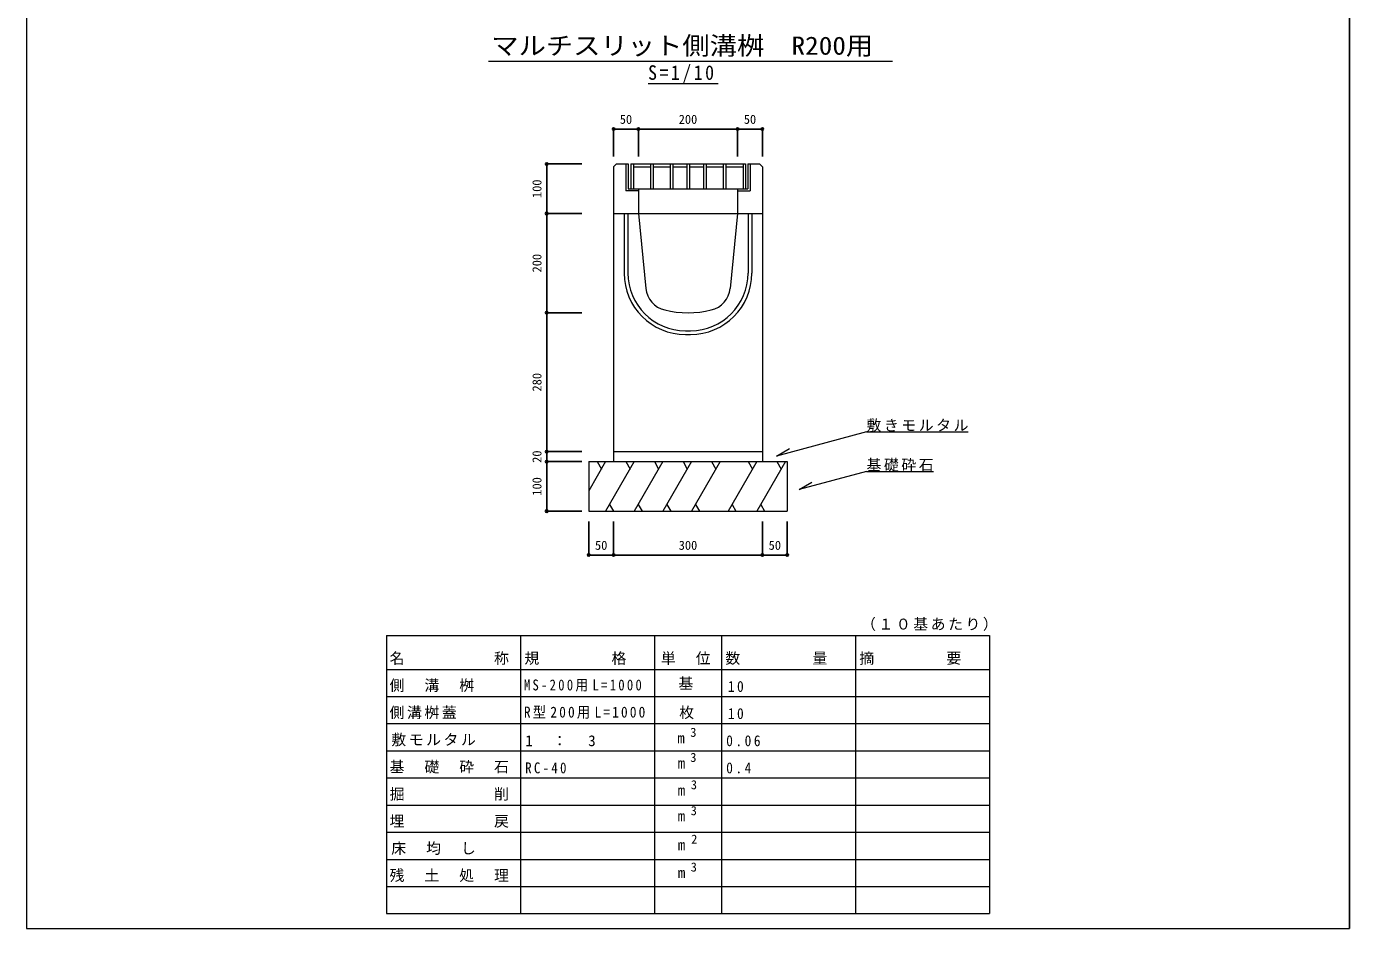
# Model space of a CAD drawing. Units: millimetres at full size, sheet at 1:10. Extents: x -1831 to 836, y -1837 to 1829.
# Drawn here: x -1831 to 836, y -1837 to -19 of the extents above; entities that cross this region are included whole.
import ezdxf
from ezdxf.enums import TextEntityAlignment as Align

# ---------------------------------------------------------------- set-up
doc = ezdxf.new("R2010")
doc.units = ezdxf.units.MM
doc.header["$LTSCALE"] = 10
doc.header["$PDMODE"] = 32
doc.header["$PDSIZE"] = 5
doc.linetypes.add('DASHED1', pattern=[1.8, 1.2, -0.6])
doc.layers.add('0-0_通り芯', color=7, linetype='Continuous', lineweight=18)
doc.layers.add('0-1_躯体', color=4, linetype='Continuous')
doc.styles.add('ＭＳ ゴシック', font='')
doc.styles.get('ＭＳ ゴシック').set_extended_font_data('MS Gothic')

msp = doc.modelspace()

# ---------------------------------------------------------------- linework, layer by layer
at = {"layer": '0-0_通り芯', "color": 2}
for p, q in [((-1830.77, 1829.33), (-1830.77, -1837.34)), ((-622.43, -296.07), (-622.43, -350.57)), ((-617.93, -296.07), (-617.93, -346.07)), ((-612.56, -296.07), (-612.56, -346.07)), ((-612.56, -296.07), (-381.56, -296.07)), ((-607.56, -296.07), (-607.56, -346.07)), ((-607.56, -302.07), (-572.81, -302.07)), ((-572.81, -296.07), (-572.81, -346.07)), ((-567.81, -296.07), (-567.81, -346.07)), ((-567.81, -302.07), (-533.06, -302.07)), ((-533.06, -296.07), (-533.06, -346.07)), ((-528.06, -296.07), (-528.06, -346.07)), ((-528.06, -302.07), (-499.56, -302.07)), ((-499.56, -296.07), (-499.56, -346.07)), ((-494.56, -296.07), (-494.56, -346.07)), ((-494.56, -302.07), (-466.06, -302.07)), ((-466.06, -296.07), (-466.06, -346.07)), ((-461.06, -296.07), (-461.06, -346.07)), ((-461.06, -302.07), (-426.31, -302.07)), ((-426.31, -296.07), (-426.31, -346.07)), ((-421.31, -296.07), (-421.31, -346.07)), ((-421.31, -302.07), (-386.56, -302.07)), ((-386.56, -296.07), (-386.56, -346.07)), ((-381.56, -296.07), (-381.56, -346.07)), ((-376.93, -296.07), (-376.93, -346.07)), ((-372.43, -296.07), (-372.43, -350.57)), ((-617.93, -346.07), (-376.93, -346.07)), ((-597.43, -346.07), (-597.43, -352.07)), ((-397.43, -346.07), (-397.43, -352.07)), ((-597.43, -350.57), (-622.43, -350.57)), ((-597.43, -350.57), (-597.43, -396.07)), ((-397.43, -350.57), (-372.43, -350.57)), ((-397.43, -350.57), (-397.43, -396.07)), ((-1830.77, -1837.34), (835.9, -1837.34))]:
    msp.add_line(p, q, dxfattribs=at)
at = {"layer": '0-0_通り芯'}
for p, q in [((-899.26, -89.01), (-85.27, -89.01)), ((-577.87, -133.73), (-436.91, -133.73)), ((-137.66, -836.29), (67.34, -836.29)), ((-647.43, -876.07), (-647.43, -896.07)), ((-347.43, -876.07), (-347.43, -896.07)), ((-697.43, -896.07), (-297.43, -896.07)), ((-697.43, -896.07), (-697.43, -996.07)), ((-663.38, -896.07), (-697.43, -955.04)), ((-680.69, -896.07), (-672.04, -911.05)), ((-605.65, -896.07), (-663.38, -996.07)), ((-622.95, -896.07), (-614.3, -911.05)), ((-547.91, -896.07), (-605.65, -996.07)), ((-565.22, -896.07), (-556.57, -911.05)), ((-490.18, -896.07), (-547.91, -996.07)), ((-507.48, -896.07), (-498.83, -911.05)), ((-432.44, -896.07), (-490.18, -996.07)), ((-449.75, -896.07), (-441.1, -911.05)), ((-358.87, -896.07), (-416.6, -996.07)), ((-376.17, -896.07), (-367.52, -911.05)), ((-301.13, -896.07), (-358.87, -996.07)), ((-318.44, -896.07), (-309.79, -911.05)), ((-297.43, -896.07), (-297.43, -996.07)), ((-137.66, -916.09), (-2.66, -916.09)), ((-655.46, -982.35), (-647.54, -996.07)), ((-597.73, -982.35), (-589.81, -996.07)), ((-539.99, -982.35), (-532.07, -996.07)), ((-482.26, -982.35), (-474.34, -996.07)), ((-408.68, -982.35), (-400.76, -996.07)), ((-350.95, -982.35), (-343.03, -996.07)), ((-697.43, -996.07), (-297.43, -996.07)), ((-1104.93, -1246.46), (110.07, -1246.46)), ((-1104.93, -1246.46), (-1104.93, -1369.58)), ((-834.93, -1246.46), (-834.93, -1369.58)), ((-564.93, -1246.46), (-564.93, -1369.58)), ((-429.93, -1246.46), (-429.93, -1369.58)), ((-159.93, -1246.46), (-159.93, -1369.58)), ((110.07, -1246.46), (110.07, -1369.58)), ((-1104.93, -1314.86), (110.07, -1314.86)), ((-1104.93, -1369.58), (110.07, -1369.58)), ((-1104.93, -1369.58), (-1104.93, -1807.34)), ((-834.93, -1369.58), (-834.93, -1807.34)), ((-564.93, -1369.58), (-564.93, -1807.34)), ((-429.93, -1369.58), (-429.93, -1807.34)), ((-159.93, -1369.58), (-159.93, -1807.34)), ((110.07, -1369.58), (110.07, -1807.34)), ((-1104.93, -1424.3), (110.07, -1424.3)), ((-1104.93, -1479.02), (110.07, -1479.02)), ((-1104.93, -1533.74), (110.07, -1533.74)), ((-1104.93, -1588.46), (110.07, -1588.46)), ((-1104.93, -1643.18), (110.07, -1643.18)), ((-1104.93, -1697.9), (110.07, -1697.9)), ((-1104.93, -1752.62), (110.07, -1752.62)), ((-1104.93, -1807.34), (110.07, -1807.34)), ((-1019.43, -1807.34), (-110.43, -1807.34))]:
    msp.add_line(p, q, dxfattribs=at)
at = {"layer": '0-0_通り芯', "color": 3}
for p, q in [((-641.43, -296.07), (-647.43, -302.07)), ((-641.43, -296.07), (-617.93, -296.07)), ((-647.43, -396.07), (-597.43, -396.07)), ((-634.32, -396.07), (-360.54, -396.07)), ((-626.23, -396.07), (-626.23, -516.07)), ((-618.63, -396.07), (-618.63, -516.07)), ((-597.43, -396.07), (-582.35, -546.87)), ((-397.43, -396.07), (-412.51, -546.87)), ((-397.43, -396.07), (-347.43, -396.07)), ((-376.23, -396.07), (-376.23, -516.07)), ((-368.63, -396.07), (-368.63, -516.07)), ((-360.54, -396.07), (-347.43, -396.07)), ((-347.43, -396.07), (-347.43, -876.07)), ((-502.43, -632.27), (-492.43, -632.27)), ((-502.43, -639.87), (-492.43, -639.87)), ((-647.43, -876.07), (-347.43, -876.07))]:
    msp.add_line(p, q, dxfattribs=at)
at = {"layer": '0-0_通り芯', "color": 3, "linetype": 'DASHED1'}
for p, q in [((-597.43, -350.57), (-597.43, -396.07)), ((-397.43, -350.57), (-397.43, -396.07))]:
    msp.add_line(p, q, dxfattribs=at)
at = {"layer": '0-0_通り芯', "color": 2}
msp.add_lwpolyline([(835.9, -1837.34), (835.9, 1829.33), (835.9, -1837.34)], dxfattribs=at)
at = {"layer": '0-0_通り芯', "color": 3}
for points in [[(-647.43, -302.07), (-647.43, -396.07), (-634.32, -396.07)], [(-376.93, -296.07), (-353.43, -296.07), (-347.43, -302.07), (-347.43, -396.07)], [(-647.43, -396.07), (-647.43, -876.07), (-347.43, -876.07)]]:
    msp.add_lwpolyline(points, dxfattribs=at)
at = {"layer": '0-0_通り芯'}
for points in [[(-137.66, -836.29), (-319.17, -884.92), (-293.19, -869.92)], [(-137.66, -916.09), (-273.54, -952.5), (-247.56, -937.5)]]:
    msp.add_lwpolyline(points, dxfattribs=at)
at = {"layer": '0-0_通り芯', "color": 3}
for centre, radius, start, end in [((-502.43, -516.07), 123.8, 180, 270), ((-502.43, -516.07), 116.2, 180, 270), ((-492.43, -516.07), 116.2, 270, 0), ((-492.43, -516.07), 123.8, 270, 0), ((-532.6, -541.89), 50, 185.71, 256.44), ((-462.26, -541.89), 50, 283.56, 354.29), ((-497.43, -396.07), 200, 256.44, 283.56)]:
    msp.add_arc(centre, radius, start, end, dxfattribs=at)
at = {"layer": '0-1_躯体', "color": 7}
for p, q in [((-647.43, -225.79), (-597.43, -225.79)), ((-597.43, -225.79), (-397.43, -225.79)), ((-397.43, -225.79), (-347.43, -225.79)), ((-782.29, -396.07), (-782.29, -296.07)), ((-782.29, -596.07), (-782.29, -396.07)), ((-782.29, -876.07), (-782.29, -596.07)), ((-782.29, -896.07), (-782.29, -876.07)), ((-782.29, -996.07), (-782.29, -896.07)), ((-697.43, -1084.46), (-647.43, -1084.46)), ((-647.43, -1084.46), (-347.43, -1084.46)), ((-347.43, -1084.46), (-297.43, -1084.46))]:
    msp.add_line(p, q, dxfattribs=at)
at = {"layer": '0-1_躯体'}
for p, q in [((-647.43, -225.79), (-647.43, -281.19)), ((-597.43, -225.79), (-597.43, -281.19)), ((-397.43, -225.79), (-397.43, -281.19)), ((-347.43, -225.79), (-347.43, -281.19)), ((-782.29, -296.07), (-711.41, -296.07)), ((-782.29, -396.07), (-711.41, -396.07)), ((-782.29, -396.07), (-711.41, -396.07)), ((-782.29, -596.07), (-711.41, -596.07)), ((-782.29, -876.07), (-711.41, -876.07)), ((-782.29, -896.07), (-711.41, -896.07)), ((-782.29, -996.07), (-711.41, -996.07)), ((-697.43, -1084.46), (-697.43, -1016.79)), ((-647.43, -1084.46), (-647.43, -1016.79)), ((-347.43, -1084.46), (-347.43, -1016.79)), ((-297.43, -1084.46), (-297.43, -1016.79))]:
    msp.add_line(p, q, dxfattribs=at)
for p in [(-647.43, -225.79), (-597.43, -225.79), (-397.43, -225.79), (-347.43, -225.79), (-782.29, -296.07), (-782.29, -396.07), (-782.29, -596.07), (-782.29, -876.07), (-782.29, -896.07), (-782.29, -996.07), (-697.43, -1084.46), (-647.43, -1084.46), (-347.43, -1084.46), (-297.43, -1084.46)]:
    msp.add_point(p, dxfattribs=at)

# ---------------------------------------------------------------- texts
at = {"layer": '0-0_通り芯', "color": 3, "style": 'ＭＳ ゴシック', "width": 1.1}
msp.add_text('マルチスリット側溝桝\u3000R200用', height=36.66, dxfattribs=at).set_placement((-893.86, -86.98), align=Align.BOTTOM_LEFT)
at = {"layer": '0-0_通り芯', "style": 'ＭＳ ゴシック'}
for s, p in [('基', (-516.76, -1360.57)), ('m', (-519.01, -1470.76)), ('m', (-518.11, -1521.38)), ('m', (-518.11, -1576.1)), ('m', (-518.11, -1628.08)), ('m', (-518.02, -1686.22)), ('m', (-517.84, -1742.31))]:
    msp.add_text(s, height=21.99, dxfattribs=at).set_placement(p, align=Align.BOTTOM_LEFT)
at = {"layer": '0-0_通り芯', "color": 4, "style": 'ＭＳ ゴシック'}
for s, p in [('3', (-492.91, -1456.4)), ('3', (-492.91, -1507.01)), ('3', (-491.74, -1562.08)), ('3', (-492.01, -1614.33)), ('2', (-491.11, -1671.86)), ('3', (-492.01, -1727.95))]:
    msp.add_text(s, height=18.33, dxfattribs=at).set_placement(p, align=Align.BOTTOM_LEFT)
at = {"layer": '0-0_通り芯', "attachment_point": 7, "style": 'ＭＳ ゴシック'}
for s, insert, char_height in [('\\T1.28;\\W0.9;S=1/10', (-577.87, -133.73), 29.33), ('\\T1.17;敷きモルタル', (-137.66, -836.29), 21.99), ('\\T1.17;基礎砕石', (-137.66, -916.09), 21.99), ('\\T1.17;（１０基あたり）', (-148.68, -1237.52), 21.99), ('\\T1.17;名\u3000\u3000\u3000\u3000\u3000称', (-1098.93, -1305.92), 21.99), ('\\T1.17;規\u3000\u3000\u3000\u3000格', (-827.18, -1305.92), 21.99), ('\\T1.17;単\u3000位', (-551.93, -1305.92), 21.99), ('\\T1.17;数\u3000\u3000\u3000\u3000量', (-422.18, -1305.92), 21.99), ('\\T1.17;摘\u3000\u3000\u3000\u3000要', (-152.18, -1305.92), 21.99), ('\\T1.17;側\u3000溝\u3000桝', (-1098.93, -1360.64), 21.99), ('\\T1.36;\\W0.85;MS-200用L=1000', (-828.18, -1359.85), 21.99), ('\\T1.36;\\W0.9;10', (-416.93, -1360.64), 21.99), ('\\T1.17;側溝桝蓋', (-1098.93, -1415.36), 21.99), ('\\T1.32;\\W0.9;R型200用L=1000', (-828.18, -1414.57), 21.99), ('\\T1.17;\u3000枚', (-550.18, -1415.36), 21.99), ('\\T1.36;\\W0.9;10', (-416.93, -1415.36), 21.99), ('\\T1.17;敷モルタル', (-1095.43, -1470.08), 21.99), ('\\T1.21;1\u3000：\u30003', (-825.43, -1470.08), 21.99), ('\\T1.38;\\W0.9;0.06', (-420.43, -1470.08), 21.99), ('\\T1.17;基\u3000礎\u3000砕\u3000石', (-1098.93, -1524.8), 21.99), ('\\T1.38;\\W0.85;RC-40', (-825.43, -1524.8), 21.99), ('\\T1.38;\\W0.9;0.4', (-420.43, -1524.8), 21.99), ('\\T1.17;掘\u3000\u3000\u3000\u3000\u3000削', (-1098.93, -1579.52), 21.99), ('\\T1.17;埋\u3000\u3000\u3000\u3000\u3000戻', (-1098.93, -1634.24), 21.99), ('\\T1.17;床\u3000均\u3000し', (-1095.43, -1688.96), 21.99), ('\\T1.17;残\u3000土\u3000処\u3000理', (-1098.93, -1743.68), 21.99)]:
    msp.add_mtext(s, dxfattribs=dict(at, insert=insert, char_height=char_height))
at = {"layer": '0-1_躯体', "style": 'ＭＳ ゴシック'}
for s, p in [('50', (-634.93, -220.79)), ('200', (-516.18, -220.79)), ('50', (-384.93, -220.79)), ('50', (-684.93, -1079.46)), ('300', (-516.18, -1079.46)), ('50', (-334.93, -1079.46))]:
    msp.add_text(s, height=18.33, dxfattribs=at).set_placement(p, align=Align.BOTTOM_LEFT)
for s, p in [('100', (-787.29, -364.82)), ('200', (-787.29, -514.82)), ('280', (-787.29, -754.82)), ('20', (-787.29, -898.57)), ('100', (-787.29, -964.82))]:
    msp.add_text(s, height=18.33, rotation=90, dxfattribs=at).set_placement(p, align=Align.BOTTOM_LEFT)

doc.saveas('drawing.dxf')
